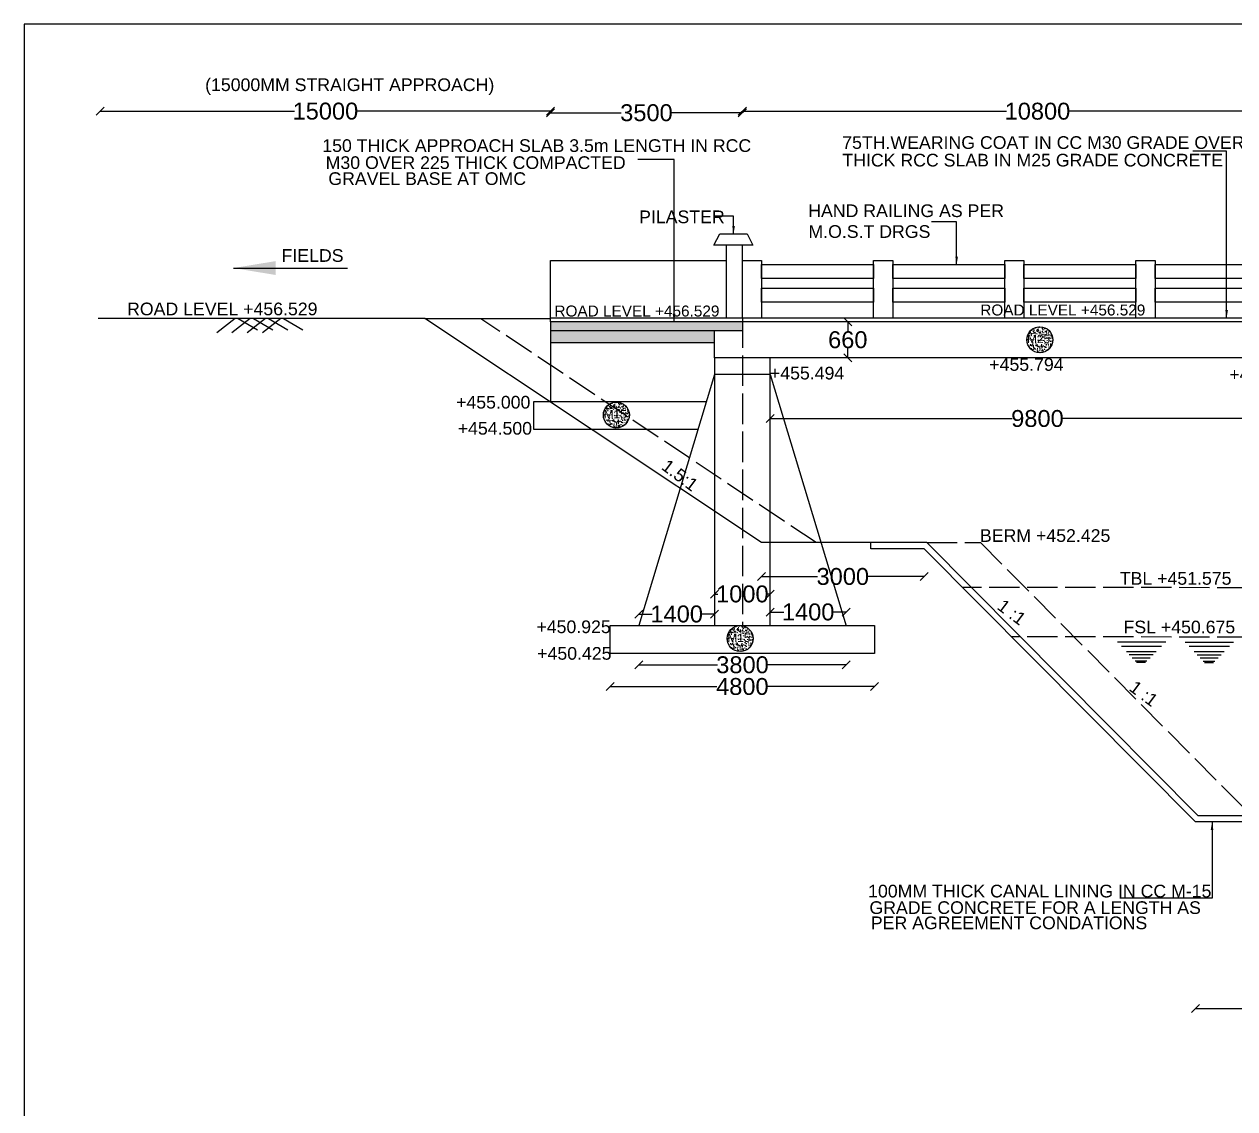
# Model space of a CAD drawing. Header units: millimetres. Extents: x 5124 to 3180019, y 2311 to 45961842.
# Drawn here: x 3131278 to 3145607, y 45949010 to 45961842 of the extents above; entities that cross this region are included whole.
import ezdxf

# ---------------------------------------------------------------- set-up
doc = ezdxf.new("R2010")
doc.units = ezdxf.units.MM
doc.header["$MEASUREMENT"] = 0
doc.linetypes.add('ACAD_ISO02W100', pattern=[15, 12, -3])
for name, color, linetype in [('DIMENSION', 7, 'Continuous'), ('DRAWING', 7, 'Continuous'), ('TEXT', 7, 'Continuous')]:
    doc.layers.add(name, color=color, linetype=linetype)
doc.styles.get("Standard").update_dxf_attribs({"font": 'arial.ttf', "height": 200})
doc.dimstyles.get("Standard").update_dxf_attribs({"dimtxt": 200, "dimasz": 110, "dimexe": 0.18, "dimexo": 0.0625, "dimgap": 0.09, "dimtad": 0, "dimtih": 1, "dimtoh": 1, "dimdec": 0, "dimzin": 0, "dimdsep": 46, "dimtxsty": 'Standard', "dimblk": 'OBLIQUE', "dimcen": 0.09, "dimse1": 1, "dimse2": 1, "dimadec": 0, "dimazin": 0, "dimtfac": 1, "dimtdec": 0, "dimtofl": 0, "dimtmove": 0, "dimatfit": 3, "dimfxl": 1, "dimtolj": 1, "dimtzin": 0, "dimarcsym": 0})
pattern_1 = [(50, (0, 0), (71.72601826, -6.2752135), [7.5, -82.5]), (355, (0, 0), (-13.87513336, 75.21921337), [6, -66]), (100.4514, (5.98, -0.52), (57.85093817, 68.94395421), [6.374019, -70.1142112]), (46.1842, (0, 20), (106.72410486, -16.55190143), [11.25, -123.75]), (96.6356, (8.89, 18.62), (93.46627055, 97.4117871), [9.5610288, -105.1713]), (351.1842, (0, 20), (93.46619451, 97.4118601), [9, -99]), (21, (10, 15), (59.69070521, -40.26188907), [7.5, -82.5]), (326, (10, 15), (24.33153319, 72.5150045), [6, -66]), (71.4514, (14.974, 11.645), (84.02226286, 32.25304967), [6.374019, -70.1142112]), (37.5, (0, 0), (1.215985532, 33.289385383), [0, -65.2, 0, -67, 0, -66.25]), (7.5, (0, 0), (26.306953744, 39.441171188), [0, -38.2, 0, -63.7, 0, -25.25]), (327.5, (-22.3, 0), (53.382243617, -2.255487173), [0, -25, 0, -78, 0, -103.5]), (317.5, (-32.3, 0), (58.318616934, 10.010498233), [0, -32.5, 0, -51.8, 0, -73.5])]

# ---------------------------------------------------------------- blocks, each defined once
blk = doc.blocks.new('_Oblique')
at = {"color": 0, "linetype": 'ByBlock', "lineweight": -2}
blk.add_line((-0.5, -0.5), (0.5, 0.5), dxfattribs=at)
blk = doc.blocks.new('*D30')
at = {"layer": 'Defpoints', "color": 0, "transparency": 16777216}
for p in [(3132177, 45960818), (3137509, 45960813), (3137509, 45959045)]:
    blk.add_point(p, dxfattribs=at)
at = {"layer": 'DIMENSION', "color": 0, "lineweight": -2, "transparency": 16777216}
for p, q in [((3132177, 45960813), (3134476, 45960813)), ((3137509, 45960813), (3135209, 45960813))]:
    blk.add_line(p, q, dxfattribs=at)
at = {"layer": 'DIMENSION', "color": 0, "lineweight": -2, "transparency": 16777216, "xscale": 95, "yscale": 95, "zscale": 95, "rotation": 180}
blk.add_blockref('_Oblique', (3132177, 45960813), dxfattribs=at)
at = {"layer": 'DIMENSION', "color": 0, "lineweight": -2, "transparency": 16777216, "xscale": 95, "yscale": 95, "zscale": 95}
blk.add_blockref('_Oblique', (3137509, 45960813), dxfattribs=at)
at = {"layer": 'DIMENSION', "color": 0, "transparency": 16777216, "insert": (3134843, 45960813), "char_height": 200, "attachment_point": 5}
blk.add_mtext('\\A1;15000', dxfattribs=at)
blk = doc.blocks.new('*D31')
at = {"layer": 'Defpoints', "color": 0, "transparency": 16777216}
for p in [(3139778, 45960794), (3137509, 45959045), (3139778, 45959045)]:
    blk.add_point(p, dxfattribs=at)
at = {"layer": 'DIMENSION', "color": 0, "lineweight": -2, "transparency": 16777216}
for p, q in [((3137509, 45960794), (3138345, 45960794)), ((3139778, 45960794), (3138942, 45960794))]:
    blk.add_line(p, q, dxfattribs=at)
at = {"layer": 'DIMENSION', "color": 0, "lineweight": -2, "transparency": 16777216, "xscale": 95, "yscale": 95, "zscale": 95, "rotation": 180}
blk.add_blockref('_Oblique', (3137509, 45960794), dxfattribs=at)
at = {"layer": 'DIMENSION', "color": 0, "lineweight": -2, "transparency": 16777216, "xscale": 95, "yscale": 95, "zscale": 95}
blk.add_blockref('_Oblique', (3139778, 45960794), dxfattribs=at)
at = {"layer": 'DIMENSION', "color": 0, "transparency": 16777216, "insert": (3138643, 45960794), "char_height": 200, "attachment_point": 5}
blk.add_mtext('\\A1;3500', dxfattribs=at)
blk = doc.blocks.new('*D32')
at = {"layer": 'Defpoints', "color": 0, "transparency": 16777216}
for p in [(3146763, 45960812), (3139778, 45959045), (3146763, 45958366)]:
    blk.add_point(p, dxfattribs=at)
at = {"layer": 'DIMENSION', "color": 0, "lineweight": -2, "transparency": 16777216}
for p, q in [((3139778, 45960812), (3142904, 45960812)), ((3146763, 45960812), (3143637, 45960812))]:
    blk.add_line(p, q, dxfattribs=at)
at = {"layer": 'DIMENSION', "color": 0, "lineweight": -2, "transparency": 16777216, "xscale": 95, "yscale": 95, "zscale": 95, "rotation": 180}
blk.add_blockref('_Oblique', (3139778, 45960812), dxfattribs=at)
at = {"layer": 'DIMENSION', "color": 0, "lineweight": -2, "transparency": 16777216, "xscale": 95, "yscale": 95, "zscale": 95}
blk.add_blockref('_Oblique', (3146763, 45960812), dxfattribs=at)
at = {"layer": 'DIMENSION', "color": 0, "transparency": 16777216, "insert": (3143271, 45960812), "char_height": 200, "attachment_point": 5}
blk.add_mtext('\\A1;10800', dxfattribs=at)
blk = doc.blocks.new('*D33')
at = {"layer": 'Defpoints', "color": 0, "transparency": 16777216}
for p in [(3141026, 45958321), (3141026, 45958321), (3141026, 45957895)]:
    blk.add_point(p, dxfattribs=at)
at = {"layer": 'DIMENSION', "color": 0, "lineweight": -2, "transparency": 16777216}
for p, q in [((3141026, 45958321), (3141026, 45958210)), ((3141026, 45957895), (3141026, 45958006))]:
    blk.add_line(p, q, dxfattribs=at)
at = {"layer": 'DIMENSION', "color": 0, "lineweight": -2, "transparency": 16777216, "xscale": 95, "yscale": 95, "zscale": 95}
for p, rotation in [((3141026, 45958321), 90), ((3141026, 45957895), 270)]:
    blk.add_blockref('_Oblique', p, dxfattribs=dict(at, rotation=rotation))
at = {"layer": 'DIMENSION', "color": 0, "transparency": 16777216, "insert": (3141026, 45958108), "char_height": 200, "attachment_point": 5}
blk.add_mtext('\\A1;660', dxfattribs=at)
blk = doc.blocks.new('*D35')
at = {"layer": 'Defpoints', "color": 0, "transparency": 16777216}
for p in [(3140107, 45957176), (3146434, 45957176), (3146434, 45957176)]:
    blk.add_point(p, dxfattribs=at)
at = {"layer": 'DIMENSION', "color": 0, "lineweight": -2, "transparency": 16777216}
for p, q in [((3140107, 45957176), (3142972, 45957176)), ((3146434, 45957176), (3143569, 45957176))]:
    blk.add_line(p, q, dxfattribs=at)
at = {"layer": 'DIMENSION', "color": 0, "lineweight": -2, "transparency": 16777216, "xscale": 95, "yscale": 95, "zscale": 95, "rotation": 180}
blk.add_blockref('_Oblique', (3140107, 45957176), dxfattribs=at)
at = {"layer": 'DIMENSION', "color": 0, "lineweight": -2, "transparency": 16777216, "xscale": 95, "yscale": 95, "zscale": 95}
blk.add_blockref('_Oblique', (3146434, 45957176), dxfattribs=at)
at = {"layer": 'DIMENSION', "color": 0, "transparency": 16777216, "insert": (3143271, 45957176), "char_height": 200, "attachment_point": 5}
blk.add_mtext('\\A1;9800', dxfattribs=at)
blk = doc.blocks.new('*D36')
at = {"layer": 'Defpoints', "color": 0, "transparency": 16777216}
for p in [(3140005, 45955708), (3141930, 45955637), (3141930, 45955307)]:
    blk.add_point(p, dxfattribs=at)
at = {"layer": 'DIMENSION', "color": 0, "lineweight": -2, "transparency": 16777216}
for p, q in [((3140005, 45955307), (3140669, 45955307)), ((3141930, 45955307), (3141266, 45955307))]:
    blk.add_line(p, q, dxfattribs=at)
at = {"layer": 'DIMENSION', "color": 0, "lineweight": -2, "transparency": 16777216, "xscale": 95, "yscale": 95, "zscale": 95, "rotation": 180}
blk.add_blockref('_Oblique', (3140005, 45955307), dxfattribs=at)
at = {"layer": 'DIMENSION', "color": 0, "lineweight": -2, "transparency": 16777216, "xscale": 95, "yscale": 95, "zscale": 95}
blk.add_blockref('_Oblique', (3141930, 45955307), dxfattribs=at)
at = {"layer": 'DIMENSION', "color": 0, "transparency": 16777216, "insert": (3140967, 45955307), "char_height": 200, "attachment_point": 5}
blk.add_mtext('\\A1;3000', dxfattribs=at)
blk = doc.blocks.new('*D37')
at = {"layer": 'Defpoints', "color": 0, "transparency": 16777216}
for p in [(3139448, 45955100), (3140107, 45955100), (3140107, 45955100)]:
    blk.add_point(p, dxfattribs=at)
at = {"layer": 'DIMENSION', "color": 0, "lineweight": -2, "transparency": 16777216}
for p, q in [((3139448, 45955100), (3139489, 45955100)), ((3140107, 45955100), (3140067, 45955100))]:
    blk.add_line(p, q, dxfattribs=at)
at = {"layer": 'DIMENSION', "color": 0, "lineweight": -2, "transparency": 16777216, "xscale": 95, "yscale": 95, "zscale": 95, "rotation": 180}
blk.add_blockref('_Oblique', (3139448, 45955100), dxfattribs=at)
at = {"layer": 'DIMENSION', "color": 0, "lineweight": -2, "transparency": 16777216, "xscale": 95, "yscale": 95, "zscale": 95}
blk.add_blockref('_Oblique', (3140107, 45955100), dxfattribs=at)
at = {"layer": 'DIMENSION', "color": 0, "transparency": 16777216, "insert": (3139778, 45955100), "char_height": 200, "attachment_point": 5}
blk.add_mtext('\\A1;1000', dxfattribs=at)
blk = doc.blocks.new('*D38')
at = {"layer": 'Defpoints', "color": 0, "transparency": 16777216}
for p in [(3141007, 45954887), (3140107, 45954838), (3141007, 45954727)]:
    blk.add_point(p, dxfattribs=at)
at = {"layer": 'DIMENSION', "color": 0, "lineweight": -2, "transparency": 16777216}
for p, q in [((3140107, 45954887), (3140268, 45954887)), ((3141007, 45954887), (3140846, 45954887))]:
    blk.add_line(p, q, dxfattribs=at)
at = {"layer": 'DIMENSION', "color": 0, "lineweight": -2, "transparency": 16777216, "xscale": 95, "yscale": 95, "zscale": 95, "rotation": 180}
blk.add_blockref('_Oblique', (3140107, 45954887), dxfattribs=at)
at = {"layer": 'DIMENSION', "color": 0, "lineweight": -2, "transparency": 16777216, "xscale": 95, "yscale": 95, "zscale": 95}
blk.add_blockref('_Oblique', (3141007, 45954887), dxfattribs=at)
at = {"layer": 'DIMENSION', "color": 0, "transparency": 16777216, "insert": (3140557, 45954887), "char_height": 200, "attachment_point": 5}
blk.add_mtext('\\A1;1400', dxfattribs=at)
blk = doc.blocks.new('*D39')
at = {"layer": 'Defpoints', "color": 0, "transparency": 16777216}
for p in [(3138554, 45954863), (3138554, 45954727), (3139448, 45954727)]:
    blk.add_point(p, dxfattribs=at)
at = {"layer": 'DIMENSION', "color": 0, "lineweight": -2, "transparency": 16777216}
for p, q in [((3138554, 45954863), (3138712, 45954863)), ((3139448, 45954863), (3139290, 45954863))]:
    blk.add_line(p, q, dxfattribs=at)
at = {"layer": 'DIMENSION', "color": 0, "lineweight": -2, "transparency": 16777216, "xscale": 95, "yscale": 95, "zscale": 95, "rotation": 180}
blk.add_blockref('_Oblique', (3138554, 45954863), dxfattribs=at)
at = {"layer": 'DIMENSION', "color": 0, "lineweight": -2, "transparency": 16777216, "xscale": 95, "yscale": 95, "zscale": 95}
blk.add_blockref('_Oblique', (3139448, 45954863), dxfattribs=at)
at = {"layer": 'DIMENSION', "color": 0, "transparency": 16777216, "insert": (3139001, 45954863), "char_height": 200, "attachment_point": 5}
blk.add_mtext('\\A1;1400', dxfattribs=at)
blk = doc.blocks.new('*D40')
at = {"layer": 'Defpoints', "color": 0, "transparency": 16777216}
for p in [(3138554, 45954727), (3141007, 45954727), (3141007, 45954262)]:
    blk.add_point(p, dxfattribs=at)
at = {"layer": 'DIMENSION', "color": 0, "lineweight": -2, "transparency": 16777216}
for p, q in [((3138554, 45954262), (3139482, 45954262)), ((3141007, 45954262), (3140079, 45954262))]:
    blk.add_line(p, q, dxfattribs=at)
at = {"layer": 'DIMENSION', "color": 0, "lineweight": -2, "transparency": 16777216, "xscale": 95, "yscale": 95, "zscale": 95, "rotation": 180}
blk.add_blockref('_Oblique', (3138554, 45954262), dxfattribs=at)
at = {"layer": 'DIMENSION', "color": 0, "lineweight": -2, "transparency": 16777216, "xscale": 95, "yscale": 95, "zscale": 95}
blk.add_blockref('_Oblique', (3141007, 45954262), dxfattribs=at)
at = {"layer": 'DIMENSION', "color": 0, "transparency": 16777216, "insert": (3139780, 45954262), "char_height": 200, "attachment_point": 5}
blk.add_mtext('\\A1;3800', dxfattribs=at)
blk = doc.blocks.new('*D41')
at = {"layer": 'Defpoints', "color": 0, "transparency": 16777216}
for p in [(3138215, 45954397), (3141341, 45954397), (3141341, 45954005)]:
    blk.add_point(p, dxfattribs=at)
at = {"layer": 'DIMENSION', "color": 0, "lineweight": -2, "transparency": 16777216}
for p, q in [((3138215, 45954005), (3139476, 45954005)), ((3141341, 45954005), (3140080, 45954005))]:
    blk.add_line(p, q, dxfattribs=at)
at = {"layer": 'DIMENSION', "color": 0, "lineweight": -2, "transparency": 16777216, "xscale": 95, "yscale": 95, "zscale": 95, "rotation": 180}
blk.add_blockref('_Oblique', (3138215, 45954005), dxfattribs=at)
at = {"layer": 'DIMENSION', "color": 0, "lineweight": -2, "transparency": 16777216, "xscale": 95, "yscale": 95, "zscale": 95}
blk.add_blockref('_Oblique', (3141341, 45954005), dxfattribs=at)
at = {"layer": 'DIMENSION', "color": 0, "transparency": 16777216, "insert": (3139778, 45954005), "char_height": 200, "attachment_point": 5}
blk.add_mtext('\\A1;4800', dxfattribs=at)
blk = doc.blocks.new('*D63')
at = {"layer": 'Defpoints', "color": 0, "transparency": 16777216}
for p in [(3145143, 45952403), (3155374, 45952403), (3155374, 45950197)]:
    blk.add_point(p, dxfattribs=at)
at = {"layer": 'DIMENSION', "color": 0, "lineweight": -2, "transparency": 16777216}
for p, q in [((3145143, 45950197), (3149892, 45950197)), ((3155374, 45950197), (3150626, 45950197))]:
    blk.add_line(p, q, dxfattribs=at)
at = {"layer": 'DIMENSION', "color": 0, "lineweight": -2, "transparency": 16777216, "xscale": 95, "yscale": 95, "zscale": 95, "rotation": 180}
blk.add_blockref('_Oblique', (3145143, 45950197), dxfattribs=at)
at = {"layer": 'DIMENSION', "color": 0, "lineweight": -2, "transparency": 16777216, "xscale": 95, "yscale": 95, "zscale": 95}
blk.add_blockref('_Oblique', (3155374, 45950197), dxfattribs=at)
at = {"layer": 'DIMENSION', "color": 0, "transparency": 16777216, "insert": (3150259, 45950197), "char_height": 200, "attachment_point": 5}
blk.add_mtext('\\A1;15900', dxfattribs=at)

msp = doc.modelspace()

# ---------------------------------------------------------------- hatches: boundary and pattern name
at = {"layer": 'DRAWING'}
h = msp.add_hatch(dxfattribs=at)
h.set_pattern_fill('AR-CONC', color=256, scale=10, style=0)
h.set_pattern_definition(pattern_1)
h.paths.add_polyline_path([(3139778.2, 45958320.8), (3137508.5, 45958320.8), (3137508.6, 45958214.1), (3139778.2, 45958215.2)])
h = msp.add_hatch(dxfattribs=at)
h.set_pattern_fill('AR-SAND', color=256, scale=15, style=0)
h.set_pattern_definition([(37.5, (0, 0), (-0.944900372, 28.902356535), [0, -22.8, 0, -25.5, 0, -24.375]), (7.5, (0, 0), (26.54665058, 42.33219098), [0, -12.3, 0, -20.55, 0, -7.875]), (327.5, (-18.45, 0), (46.712127926, 0.084885803), [0, -7.5, 0, -27, 0, -35.25]), (317.5, (-18.45, 0), (45.09189907, 13.165133474), [0, -3.75, 0, -17.7, 0, -20.25])])
h.paths.add_polyline_path([(3139448.2, 45958215), (3137508.6, 45958214.1), (3137508.7, 45958072.5), (3139448.3, 45958073.4)])
h = msp.add_hatch(dxfattribs=at)
h.set_pattern_fill('AR-CONC', color=256, scale=10, style=0)
h.set_pattern_definition([(50, (3547.56, 3535.955), (71.72601826, -6.2752135), [7.5, -82.5]), (355, (3547.56, 3535.955), (-13.87513336, 75.21921337), [6, -66]), (100.4514, (3553.534, 3535.43), (57.85093817, 68.94395421), [6.374019, -70.1142112]), (46.1842, (3547.56, 3555.955), (106.72410486, -16.55190143), [11.25, -123.75]), (96.6356, (3556.45, 3554.58), (93.46627055, 97.4117871), [9.5610288, -105.1713]), (351.1842, (3547.56, 3555.95), (93.46619451, 97.4118601), [9, -99]), (21, (3557.56, 3550.955), (59.69070521, -40.26188907), [7.5, -82.5]), (326, (3557.56, 3550.955), (24.33153319, 72.5150045), [6, -66]), (71.4514, (3562.53, 3547.6), (84.02226286, 32.25304967), [6.374019, -70.1142112]), (37.5, (3547.557, 3535.955), (1.215985532, 33.289385383), [0, -65.2, 0, -67, 0, -66.25]), (7.5, (3547.557, 3535.955), (26.306953744, 39.441171188), [0, -38.2, 0, -63.7, 0, -25.25]), (327.5, (3525.257, 3535.955), (53.382243617, -2.255487173), [0, -25, 0, -78, 0, -103.5]), (317.5, (3515.257, 3535.955), (58.318616934, 10.010498233), [0, -32.5, 0, -51.8, 0, -73.5])])
h.paths.add_polyline_path([(3143145.4, 45958109, 1), (3143452.5, 45958109, 1)])
h.paths.add_polyline_path([(3143139.7, 45958193.9), (3143445.5, 45958193.9), (3143445.5, 45958041.8), (3143139.7, 45958041.8)], flags=9)
h = msp.add_hatch(dxfattribs=at)
h.set_pattern_fill('AR-CONC', color=256, scale=10, style=0)
h.set_pattern_definition([(50, (-1464.44, 2645.454), (71.72601826, -6.2752135), [7.5, -82.5]), (355, (-1464.44, 2645.454), (-13.87513336, 75.21921337), [6, -66]), (100.4514, (-1458.46, 2644.93), (57.85093817, 68.94395421), [6.374019, -70.1142112]), (46.1842, (-1464.44, 2665.45), (106.72410486, -16.55190143), [11.25, -123.75]), (96.6356, (-1455.55, 2664.07), (93.46627055, 97.4117871), [9.5610288, -105.1713]), (351.1842, (-1464.44, 2665.45), (93.46619451, 97.4118601), [9, -99]), (21, (-1454.44, 2660.454), (59.69070521, -40.26188907), [7.5, -82.5]), (326, (-1454.44, 2660.454), (24.33153319, 72.5150045), [6, -66]), (71.4514, (-1449.466, 2657.1), (84.02226286, 32.25304967), [6.374019, -70.1142112]), (37.5, (-1464.44, 2645.454), (1.215985532, 33.289385383), [0, -65.2, 0, -67, 0, -66.25]), (7.5, (-1464.44, 2645.454), (26.306953744, 39.441171188), [0, -38.2, 0, -63.7, 0, -25.25]), (327.5, (-1486.74, 2645.454), (53.382243617, -2.255487173), [0, -25, 0, -78, 0, -103.5]), (317.5, (-1496.74, 2645.454), (58.318616934, 10.010498233), [0, -32.5, 0, -51.8, 0, -73.5])])
h.paths.add_polyline_path([(3138133.4, 45957218.5, 1), (3138440.5, 45957218.5, 1)])
h.paths.add_polyline_path([(3138127.7, 45957303.4), (3138433.5, 45957303.4), (3138433.5, 45957151.3), (3138127.7, 45957151.3)], flags=9)
h = msp.add_hatch(dxfattribs=at)
h.set_pattern_fill('AR-CONC', color=256, scale=10, style=0)
h.set_pattern_definition(pattern_1)
h.paths.add_polyline_path([(3139597.9, 45954573, 1), (3139905, 45954573, 1)])
h.paths.add_polyline_path([(3139592.1, 45954657.9), (3139897.9, 45954657.9), (3139897.9, 45954505.8), (3139592.1, 45954505.8)], flags=9)

# ---------------------------------------------------------------- linework, layer by layer
for p, q in [((3137508.5, 45958358.3), (3136019.4, 45958358.3)), ((3150258.9, 45958365.5), (3137508.5, 45958365.5)), ((3150258.9, 45958320.8), (3137508.5, 45958320.8)), ((3137508.5, 45958320.8), (3137509, 45957370.4))]:
    msp.add_line(p, q, dxfattribs=at)
at = {"layer": 'DRAWING', "linetype": 'ACAD_ISO02W100', "ltscale": 30}
msp.add_line((3140651.6, 45955708.4), (3136683.3, 45958358.3), dxfattribs=at)
at = {"layer": 'DRAWING'}
for points in [[(3180019.1, 45961842.3), (3131278.1, 45961842.3), (3131278.1, 45929243.1), (3180019.1, 45929243.1)], [(3139902.8, 45959228.4), (3139440.4, 45959228.4), (3139513, 45959360.8), (3139835, 45959360.8)], [(3139778.2, 45959044.8), (3140004.8, 45959044.8), (3140004.8, 45958365.5), (3139778.2, 45958365.5)], [(3141331.1, 45959044.8), (3141557.7, 45959044.8), (3141557.7, 45958365.5), (3141331.1, 45958365.5)], [(3142884, 45959044.8), (3143110.6, 45959044.8), (3143110.6, 45958365.5), (3142884, 45958365.5)], [(3144436.9, 45959044.8), (3144663.5, 45959044.8), (3144663.5, 45958365.5), (3144436.9, 45958365.5)], [(3140004.8, 45958998.3), (3141331.1, 45958998.3), (3141331.1, 45958833), (3140004.8, 45958833)], [(3141557.7, 45958998.3), (3142884, 45958998.3), (3142884, 45958833), (3141557.7, 45958833)], [(3143110.6, 45958998.3), (3144436.9, 45958998.3), (3144436.9, 45958833), (3143110.6, 45958833)], [(3144663.5, 45958998.3), (3145989.8, 45958998.3), (3145989.8, 45958833), (3144663.5, 45958833)], [(3140004.8, 45958720.1), (3141331.1, 45958720.1), (3141331.1, 45958554.9), (3140004.8, 45958554.9)], [(3141557.7, 45958720.1), (3142884, 45958720.1), (3142884, 45958554.9), (3141557.7, 45958554.9)], [(3143110.6, 45958720.1), (3144436.9, 45958720.1), (3144436.9, 45958554.9), (3143110.6, 45958554.9)], [(3144663.5, 45958720.1), (3145989.8, 45958720.1), (3145989.8, 45958554.9), (3144663.5, 45958554.9)], [(3138215, 45954726.6), (3141341.1, 45954726.6), (3141341.1, 45954396.7), (3138215, 45954396.7)]]:
    msp.add_lwpolyline(points, close=True, dxfattribs=at)
for points in [[(3139778.2, 45958371.9), (3139778.2, 45959228.4), (3139588.3, 45959228.4), (3139588.3, 45959044.8)], [(3137508.5, 45958320.8), (3137508.5, 45959044.8), (3139588.3, 45959044.8), (3139588.3, 45958372.7)], [(3141298.5, 45955636.7), (3141298.5, 45955708.4), (3140004.7, 45955708.4), (3136021.2, 45958361.1), (3132153.8, 45958361.1)], [(3133775.7, 45958361.1), (3133559.4, 45958191.1)], [(3133953.5, 45958361.1), (3133737.2, 45958191.1)], [(3133812.4, 45958361.1), (3134040.3, 45958224.3)], [(3134133.2, 45958361.1), (3133916.9, 45958191.1)], [(3133992.6, 45958361.1), (3134220.5, 45958224.3)], [(3134316.5, 45958361.1), (3134100.2, 45958191.1)], [(3134169.8, 45958361.1), (3134397.6, 45958224.3)], [(3134347.8, 45958361.1), (3134575.7, 45958224.3)], [(3139778.2, 45958215.2), (3137508.6, 45958214.1)], [(3139448.3, 45957895.3), (3139448.2, 45958215)], [(3139448.3, 45958073.4), (3137508.7, 45958072.5)], [(3146434, 45957895.3), (3139448.3, 45957895.3), (3139448.3, 45954726.6), (3140107.4, 45954726.6), (3140107.4, 45957895.3)], [(3139448.3, 45957699), (3138553.9, 45954726.6)], [(3140107.4, 45957699), (3139448.3, 45957699)], [(3140107.4, 45957699), (3141007.2, 45954724.7)], [(3139251.6, 45957045.3), (3137308.7, 45957045.3), (3137308.7, 45957377.2), (3139344.3, 45957377.2), (3139344.3, 45957353.2)], [(3150265.1, 45952474.5), (3145173.3, 45952474.5), (3141959.9, 45955708.4), (3141298.5, 45955708.4)], [(3150265.1, 45952402.8), (3145143.4, 45952402.8), (3141930.1, 45955636.7), (3141298.5, 45955636.7)], [(3144216.8, 45954533.5), (3144788.8, 45954533.5)], [(3144264.1, 45954483.3), (3144739.2, 45954483.3)], [(3145020.2, 45954532.4), (3145592.1, 45954532.4)], [(3145067.5, 45954482.2), (3145542.6, 45954482.2)], [(3144323.3, 45954420.4), (3144677.3, 45954420.4)], [(3144358, 45954383.5), (3144640.9, 45954383.5)], [(3144392.1, 45954347.2), (3144605.1, 45954347.2)], [(3144428.3, 45954308.8), (3144567.1, 45954308.8)], [(3144443.4, 45954292.7), (3144551.3, 45954292.7)], [(3145126.6, 45954419.3), (3145480.6, 45954419.3)], [(3145161.3, 45954382.4), (3145444.2, 45954382.4)], [(3145195.5, 45954346.2), (3145408.4, 45954346.2)], [(3145231.7, 45954307.7), (3145370.5, 45954307.7)], [(3145246.8, 45954291.6), (3145354.7, 45954291.6)]]:
    msp.add_lwpolyline(points, dxfattribs=at)
at = {"layer": 'DRAWING', "linetype": 'ACAD_ISO02W100', "ltscale": 30}
for points in [[(3139778.2, 45958371.9), (3139777.9, 45954726.6)], [(3141959.9, 45955708.4), (3142597.3, 45955708.4), (3145806.9, 45952474.5)], [(3150258.9, 45955168.5), (3142384.9, 45955179.1)], [(3150258.9, 45954584.1), (3142966.3, 45954593.9)]]:
    msp.add_lwpolyline(points, dxfattribs=at)
at = {"layer": 'DRAWING'}
for centre in [(3143299, 45958109), (3138287, 45957218.5), (3139751.4, 45954573)]:
    msp.add_circle(centre, 153.6, dxfattribs=at)

# ---------------------------------------------------------------- texts
at = {"layer": 'DRAWING', "char_height": 100, "width": 483.458, "attachment_point": 3}
for s, insert in [('M25', (3143420.5, 45958168.9)), ('M15', (3138408.5, 45957278.4)), ('M15', (3139872.9, 45954632.9))]:
    msp.add_mtext(s, dxfattribs=dict(at, insert=insert))
at = {"layer": 'TEXT'}
for s, height, p in [('(15000MM STRAIGHT APPROACH)', 150, (3133419.5, 45961051.4)), ('150 THICK APPROACH SLAB 3.5m LENGTH IN RCC', 150, (3134806.3, 45960331)), ('75TH.WEARING COAT IN CC M30 GRADE OVER 660MM', 150, (3140960.3, 45960367.1)), ('THICK RCC SLAB IN M25 GRADE CONCRETE', 150, (3140962, 45960158.9)), ('M30 OVER 225 THICK COMPACTED', 150, (3134846, 45960129.6)), ('GRAVEL BASE AT OMC', 150, (3134877.8, 45959940.3)), ('PILASTER', 150, (3138555.8, 45959488.2)), ('HAND RAILING AS PER ', 150, (3140557.9, 45959560.3)), ('M.O.S.T DRGS ', 150, (3140560.4, 45959314.2)), ('FIELDS', 150, (3134324.3, 45959030.7)), ('ROAD LEVEL +456.529', 150, (3132495.6, 45958398.3)), ('ROAD LEVEL +456.529', 130, (3137553.6, 45958383.8)), ('ROAD LEVEL +456.529', 130, (3142594.3, 45958395.9)), ('+455.794', 150, (3142700.7, 45957741.3)), ('+455.494', 150, (3140104.4, 45957639.1)), ('+455.494', 150, (3145541.8, 45957624.8)), ('+455.000', 150, (3136389.4, 45957294.7)), ('+454.500', 150, (3136409.1, 45956985.9)), ('BERM +452.425', 150, (3142590.2, 45955717)), ('TBL +451.575', 150, (3144245.3, 45955210.1)), ('+450.925', 150, (3137340.7, 45954637.6)), ('FSL +450.675', 150, (3144289.5, 45954635)), ('+450.425', 150, (3137349.9, 45954322.9)), ('100MM THICK CANAL LINING IN CC M-15', 150, (3141266.8, 45951510.2)), ('GRADE CONCRETE FOR A LENGTH AS ', 150, (3141282.2, 45951314.7)), ('PER AGREEMENT CONDATIONS', 150, (3141299, 45951134.7))]:
    msp.add_text(s, height=height, dxfattribs=at).set_placement(p)
for s, p in [('1.5:1', (3138808.6, 45956586)), ('1 :1', (3142781.9, 45954930.4)), ('1 :1', (3144344.3, 45953967.9))]:
    msp.add_text(s, height=150, rotation=323.02015, dxfattribs=at).set_placement(p)

# ---------------------------------------------------------------- dimensions: what is measured, and where the dimension line sits
at = {"layer": 'DIMENSION'}
for base, p1, p2, text, picture, middle in [((3137508.5, 45960812.8), (3132176.8, 45960818.1), (3137508.5, 45959044.8), '15000', '*D30', (3134842.7, 45960812.8)), ((3139778.2, 45960793.8), (3137508.5, 45959044.8), (3139778.2, 45959044.8), '3500', '*D31', (3138643.4, 45960793.8)), ((3146763.1, 45960811.6), (3139778.2, 45959044.8), (3146763.1, 45958365.5), '10800', '*D32', (3143270.6, 45960811.6)), ((3146434, 45957175.7), (3140107.4, 45957175.7), (3146434, 45957175.7), '9800', '*D35', (3143270.7, 45957175.7)), ((3141930.1, 45955307.4), (3140004.7, 45955708.4), (3141930.1, 45955636.7), '3000', '*D36', (3140967.4, 45955307.4)), ((3140107.4, 45955099.8), (3139448.3, 45955099.8), (3140107.4, 45955099.8), '1000', '*D37', (3139777.9, 45955099.8)), ((3141006.6, 45954887.2), (3140107.4, 45954837.9), (3141006.6, 45954726.6), '1400', '*D38', (3140557, 45954887.2)), ((3138553.9, 45954862.6), (3139448.3, 45954726.6), (3138553.9, 45954726.6), '1400', '*D39', (3139001.1, 45954862.6)), ((3141006.6, 45954261.5), (3138553.9, 45954726.6), (3141006.6, 45954726.6), '3800', '*D40', (3139780.3, 45954261.5)), ((3141341.1, 45954005.2), (3138215, 45954396.7), (3141341.1, 45954396.7), '4800', '*D41', (3139778, 45954005.2)), ((3155374.3, 45950197.3), (3145143.4, 45952402.8), (3155374.3, 45952402.8), '15900', '*D63', (3150258.9, 45950197.3))]:
    dim = msp.add_linear_dim(base=base, p1=p1, p2=p2, text=text, dimstyle='Standard', override={"dimasz": 95, "dimarcsym": 1}, dxfattribs=at)
    dim.commit()
    dim.dimension.update_dxf_attribs({"geometry": picture, "text_midpoint": middle})
dim = msp.add_linear_dim(base=(3141026.3, 45958320.8), p1=(3141026.3, 45957895.3), p2=(3141026.3, 45958320.8), angle=90, text='660', dimstyle='Standard', override={"dimasz": 95, "dimarcsym": 1}, dxfattribs=at)
dim.commit()
dim.dimension.update_dxf_attribs({"geometry": '*D33', "text_midpoint": (3141026.3, 45958108)})

# ---------------------------------------------------------------- leaders
at = {"layer": 'DRAWING'}
for points, override in [([(3145510, 45958365.5), (3145510, 45960341), (3145111.9, 45960341)], {"dimasz": 95, "dimgap": 0.09, "dimtad": 0, "dimarcsym": 1}), ([(3138969.5, 45958320.8), (3138969.5, 45960241.8), (3138541.9, 45960241.8)], {"dimasz": 95, "dimgap": 0.09, "dimtad": 0, "dimarcsym": 1}), ([(3139674, 45959360.8), (3139674, 45959569.6), (3139440.2, 45959569.6)], {"dimasz": 95, "dimgap": 0.09, "dimtad": 0, "dimarcsym": 1}), ([(3142314.2, 45958998.3), (3142314.2, 45959502.8), (3142016.7, 45959502.8)], {"dimasz": 95, "dimgap": 0.09, "dimtad": 0, "dimarcsym": 1}), ([(3133754.5, 45958957.2), (3135105.8, 45958957.2)], {"dimasz": 500, "dimgap": 0.09, "dimtad": 0, "dimarcsym": 1}), ([(3145337.5, 45952402.8), (3145337.5, 45951501.4), (3144247.5, 45951501.4)], {"dimasz": 95, "dimgap": 0.09, "dimtad": 0, "dimarcsym": 1})]:
    msp.add_leader(points, dimstyle='Standard', override=override, dxfattribs=at)

doc.saveas('drawing.dxf')
